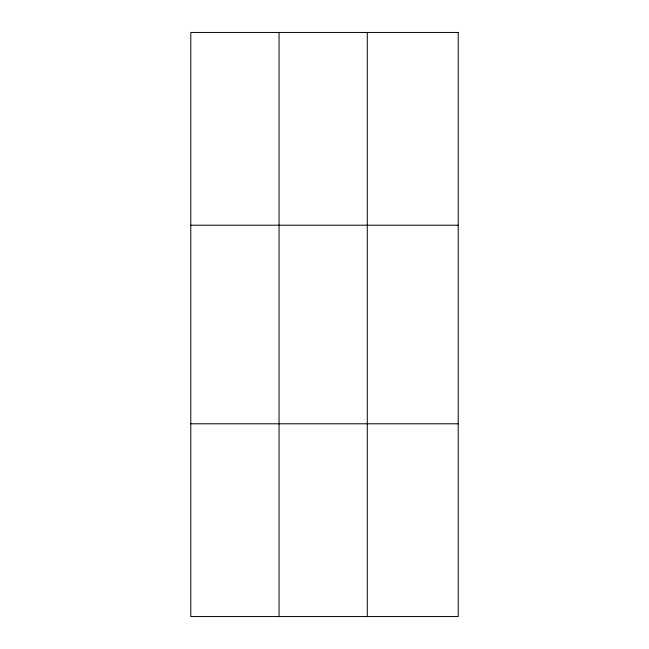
<?xml version="1.0" encoding="UTF-8"?>
<svg xmlns="http://www.w3.org/2000/svg" width="649" height="649" viewBox="0 0 649 649"><rect width="100%" height="100%" fill="white"/><g stroke="black" fill="none" stroke-linecap="round" stroke-linejoin="round"><path stroke-width="0.97" d="M279.046 616.55L279.046 32.45M367.285 616.55L367.285 32.45M190.798 225.203L458.202 225.203M190.798 423.797L458.202 423.797M458.202 32.45L458.202 616.55L190.798 616.55L190.798 32.45L458.202 32.45"/></g></svg>
